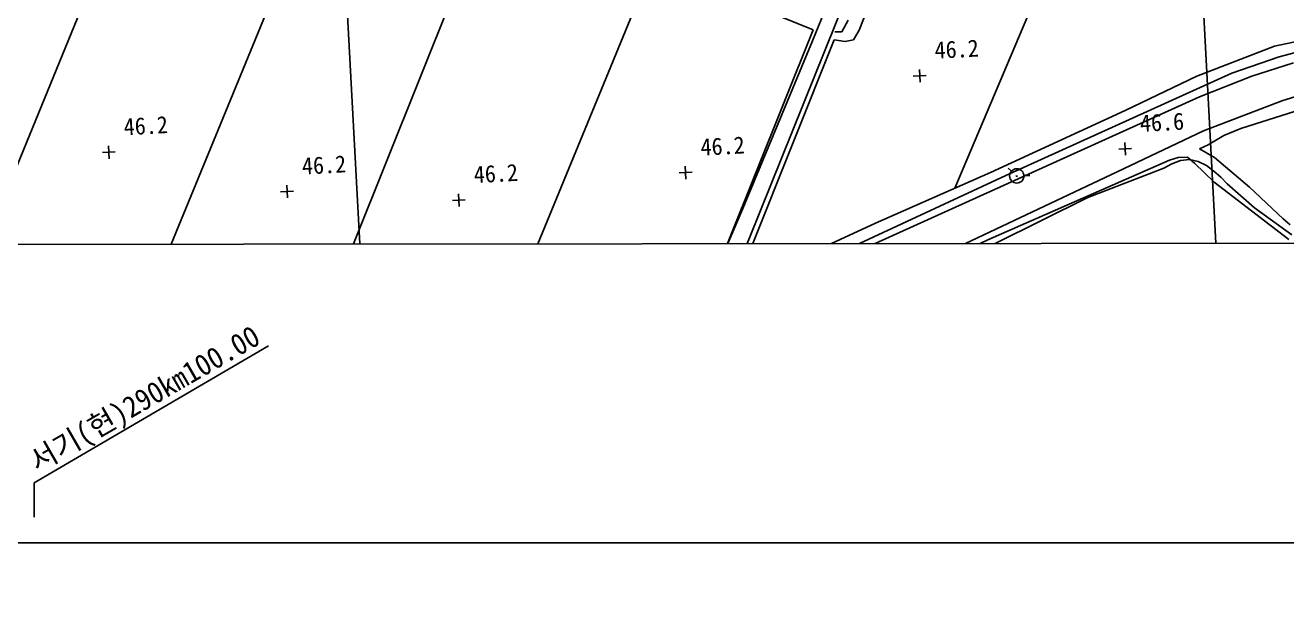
# Model space of a CAD drawing. Header units: millimetres. Extents: x 5094 to 5890, y 1103 to 1810.
# Drawn here: x 5482.6 to 5630.2, y 1353.5 to 1422.4 of the extents above; entities that cross this region are included whole.
import ezdxf
from ezdxf.enums import TextEntityAlignment as Align
from ezdxf.xclip import XClip

# ---------------------------------------------------------------- set-up
doc = ezdxf.new("R2010")
doc.units = ezdxf.units.MM
doc.header["$LTSCALE"] = 10
doc.header["$MEASUREMENT"] = 0
doc.header["$XCLIPFRAME"] = 2
for name, color, linetype in [('TT-TABL-LIN1', 4, 'Continuous'), ('TT-TABL-LIN2', 1, 'Continuous'), ('TZ-BASE', 253, 'Continuous'), ('TZ-LEAL', 1, 'Continuous'), ('TZ-LEAT', 3, 'Continuous')]:
    doc.layers.add(name, color=color, linetype=linetype)
doc.layers.add('TX-PAPR', color=2, linetype='Continuous', plot=False)
doc.styles.add('GUL', font='GulimChe.ttf')
doc.styles.get("Standard").update_dxf_attribs({"font": 'GulimChe.ttf'})

# ---------------------------------------------------------------- blocks, each defined once
blk = doc.blocks.new('JD-DTYDHG5DHG')
at = {"layer": 'TZ-BASE'}
for p, q in [((328.93, 140.65), (347.49, -209.22)), ((429.07, 140.64), (447.63, -209.22)), ((393.32, -50.96, 46.17), (416.93, 7.1, 46.17)), ((319.38, -18.88, 46.4), (281.89, -110.39, 46.4)), ((393.39, -49.66, 46.06), (319.17, -19.62, 46.06)), ((303.93, -109.68, 46.22), (337.89, -27.08, 46.22)), ((355.92, -34.04, 46.25), (327.4, -105.33, 46.25)), ((400.64, -37.48, 46.54), (385.94, -74.01, 46.54)), ((402.88, -39.32, 46.22), (398.77, -49.7, 46.22)), ((352.7, -95.39, 46.33), (374.74, -41.78, 46.33)), ((419.36, -45.99, 46.22), (409.98, -68.18, 46.22)), ((396.77, -49.89, 46.11), (397.48, -48.53, 46.11)), ((380.33, -82.31, 46.06), (393.39, -49.66, 46.06)), ((395.92, -49.92, 46.11), (396.77, -49.89, 46.11)), ((398.77, -49.7, 46.22), (398.13, -50.85, 46.22)), ((447.37, -51.57, 46.22), (456.41, -49.66, 46.22)), ((395.85, -50.84, 46.22), (384.89, -78.36, 46.22)), ((385.18, -70.56, 46.17), (393.32, -50.96, 46.17)), ((397.15, -51.02, 46.22), (395.85, -50.84, 46.22)), ((398.13, -50.85, 46.22), (397.15, -51.02, 46.22)), ((438.28, -55.1, 46.22), (447.37, -51.57, 46.22)), ((442.36, -54.74, 46.22), (447.89, -52.84, 46.22)), ((447.89, -52.84, 46.22), (452.18, -51.67, 46.22)), ((405.9, -55.79, 46.15), (405.82, -54.3, 46.15)), ((405.82, -54.3, 46.15), (405.86, -55.05, 46.15)), ((444.71, -55.1, 46.54), (449.57, -53.52, 46.54)), ((405.11, -55.09, 46.15), (406.61, -55.01, 46.15)), ((405.86, -55.05, 46.15), (405.11, -55.09, 46.15)), ((429.89, -59.09, 46.22), (438.28, -55.1, 46.22)), ((432.88, -59.04, 46.22), (442.36, -54.74, 46.22)), ((438.58, -57.49, 46.54), (444.71, -55.1, 46.54)), ((386.77, -80.94, 46.54), (438.58, -57.49, 46.54)), ((452.68, -56.59, 46.73), (448.32, -57.94, 46.73)), ((448.32, -57.94, 46.73), (439.05, -61.47, 46.73)), ((443.41, -61.21, 45.99), (452.28, -58.38, 45.99)), ((414.14, -66.34, 46.22), (429.89, -59.09, 46.22)), ((415.93, -66.71, 46.22), (432.88, -59.04, 46.22)), ((439.05, -61.47, 46.73), (428.97, -66.29, 46.73)), ((441.44, -62.04, 45.99), (443.41, -61.21, 45.99)), ((311.05, -64.74, 46.17), (310.97, -63.25, 46.17)), ((310.97, -63.25, 46.17), (311.01, -63.99, 46.17)), ((429.93, -64.34, 46.64), (429.85, -62.84, 46.64)), ((429.85, -62.84, 46.64), (429.89, -63.59, 46.64)), ((438.58, -63.57, 45.99), (439.6, -63.12, 45.99)), ((439.6, -63.12, 45.99), (441.44, -62.04, 45.99)), ((310.27, -64.03, 46.17), (311.76, -63.95, 46.17)), ((311.01, -63.99, 46.17), (310.27, -64.03, 46.17)), ((413.84, -74.21, 45.99), (435.09, -64.92, 45.99)), ((429.14, -63.63, 46.64), (430.64, -63.55, 46.64)), ((429.89, -63.59, 46.64), (429.14, -63.63, 46.64)), ((435.09, -64.92, 45.99), (436.11, -64.61, 45.99)), ((436.11, -64.61, 45.99), (437.17, -64.58, 45.99)), ((436.35, -64.97, 45.99), (437.4, -64.83, 45.99)), ((437.17, -64.58, 45.99), (438.01, -65.26, 45.99)), ((437.4, -64.83, 45.99), (438.45, -65.05, 45.99)), ((440.33, -64.6, 45.99), (438.58, -63.57, 45.99)), ((444.42, -68.07, 45.99), (440.33, -64.6, 45.99)), ((377.73, -66.41, 46.19), (379.23, -66.33, 46.19)), ((378.48, -66.37, 46.19), (377.73, -66.41, 46.19)), ((378.52, -67.12, 46.19), (378.44, -65.62, 46.19)), ((378.44, -65.62, 46.19), (378.48, -66.37, 46.19)), ((428.97, -66.29, 46.73), (399.4, -80.21, 46.73)), ((400.67, -72.27, 46.22), (414.14, -66.34, 46.22)), ((416.19, -65.84, 46.76), (416.58, -66.21, 46.76)), ((425.53, -69.29, 45.99), (434.41, -65.83, 45.99)), ((434.41, -65.83, 45.99), (435.36, -65.35, 45.99)), ((435.36, -65.35, 45.99), (436.35, -64.97, 45.99)), ((438.01, -65.26, 45.99), (440.31, -67.48, 45.99)), ((438.45, -65.05, 45.99), (439.4, -65.55, 45.99)), ((439.4, -65.55, 45.99), (440.27, -66.19, 45.99)), ((440.27, -66.19, 45.99), (441.08, -66.89, 45.99)), ((331.9, -69.33, 46.15), (331.82, -67.84, 46.15)), ((331.82, -67.84, 46.15), (331.86, -68.59, 46.15)), ((384.98, -81.1, 46.22), (415.93, -66.71, 46.22)), ((417.1, -66.76, 46.76), (417.3, -66.78, 46.76)), ((417.21, -66.69, 46.76), (417.22, -66.85, 46.76)), ((418.05, -66.72, 46.76), (418.73, -66.7, 46.76)), ((440.31, -67.48, 45.99), (449.03, -74.18, 45.99)), ((441.08, -66.89, 45.99), (441.81, -67.67, 45.99)), ((441.81, -67.67, 45.99), (445.03, -70.5, 45.99)), ((331.11, -68.62, 46.15), (332.61, -68.55, 46.15)), ((331.86, -68.59, 46.15), (331.11, -68.62, 46.15)), ((352, -70.33, 46.19), (351.92, -68.84, 46.19)), ((351.92, -68.84, 46.19), (351.96, -69.59, 46.19)), ((404.38, -79.75, 45.99), (425.53, -69.29, 45.99)), ((448.37, -71.79, 45.99), (444.42, -68.07, 45.99)), ((351.21, -69.63, 46.19), (352.71, -69.55, 46.19)), ((351.96, -69.59, 46.19), (351.21, -69.63, 46.19)), ((381.58, -78.91, 46.17), (385.18, -70.56, 46.17)), ((445.03, -70.5, 45.99), (449.4, -73.66, 45.99)), ((384.88, -79.66, 46.22), (400.67, -72.27, 46.22)), ((449.21, -72.46, 45.99), (448.37, -71.79, 45.99)), ((385.94, -74.01, 46.54), (384.22, -78.68, 46.54)), ((399.25, -81.23, 45.99), (413.84, -74.21, 45.99))]:
    blk.add_line(p, q, dxfattribs=at)
blk.add_circle((417.21, -66.76, 46.76), 0.837, dxfattribs=at)
at = {"layer": 'TZ-BASE', "style": 'GUL'}
for s, p in [('46.2', (407.65, -53.06, 46.19)), ('46.2', (312.8, -62.01, 47.84)), ('46.6', (431.67, -61.61, 46.19)), ('46.2', (380.27, -64.39, 47.84)), ('46.2', (333.65, -66.6, 47.84)), ('46.2', (353.75, -67.6, 47.84))]:
    blk.add_text(s, height=2, rotation=3.0378, dxfattribs=at).set_placement(p)
blk = doc.blocks.new('JD-경부고속하선표_190503')
at = {"layer": 'TT-TABL-LIN1'}
blk.add_lwpolyline([(2, 114), (785.58, 114), (785.58, 39), (2, 39)], close=True, dxfattribs=at)

msp = doc.modelspace()

# ---------------------------------------------------------------- linework, layer by layer
at = {"layer": 'TX-PAPR'}
msp.add_lwpolyline([(5181.34, 1546.53), (5881.34, 1547.12), (5881.47, 1397.12), (5181.47, 1396.53)], close=True, dxfattribs=at)
at = {"layer": 'TZ-LEAL'}
msp.add_lwpolyline([(5511.07, 1384.9), (5483.68, 1368.87), (5483.68, 1364.87)], dxfattribs=at)

# ---------------------------------------------------------------- block references
at = {"layer": 'TT-TABL-LIN2'}
msp.add_blockref('JD-경부고속하선표_190503', (5098.11, 1247.87), dxfattribs=at)
at = {"layer": 'TZ-BASE'}
ref = msp.add_blockref('JD-DTYDHG5DHG', (5181.4, 1471.53), dxfattribs=at)
XClip(ref).set_block_clipping_path([(-0.0634752176, 74.9999731397), (699.936274083, 75.5924085028), (700.0632245182, -74.4075377758), (0.0634752176, -74.9999731397)])

# ---------------------------------------------------------------- texts
at = {"layer": 'TZ-LEAT'}
msp.add_text('서기(현)290km100.00', height=2.5, rotation=30, dxfattribs=at).set_placement((5497.18, 1377.66), align=Align.CENTER)

doc.saveas('drawing.dxf')
